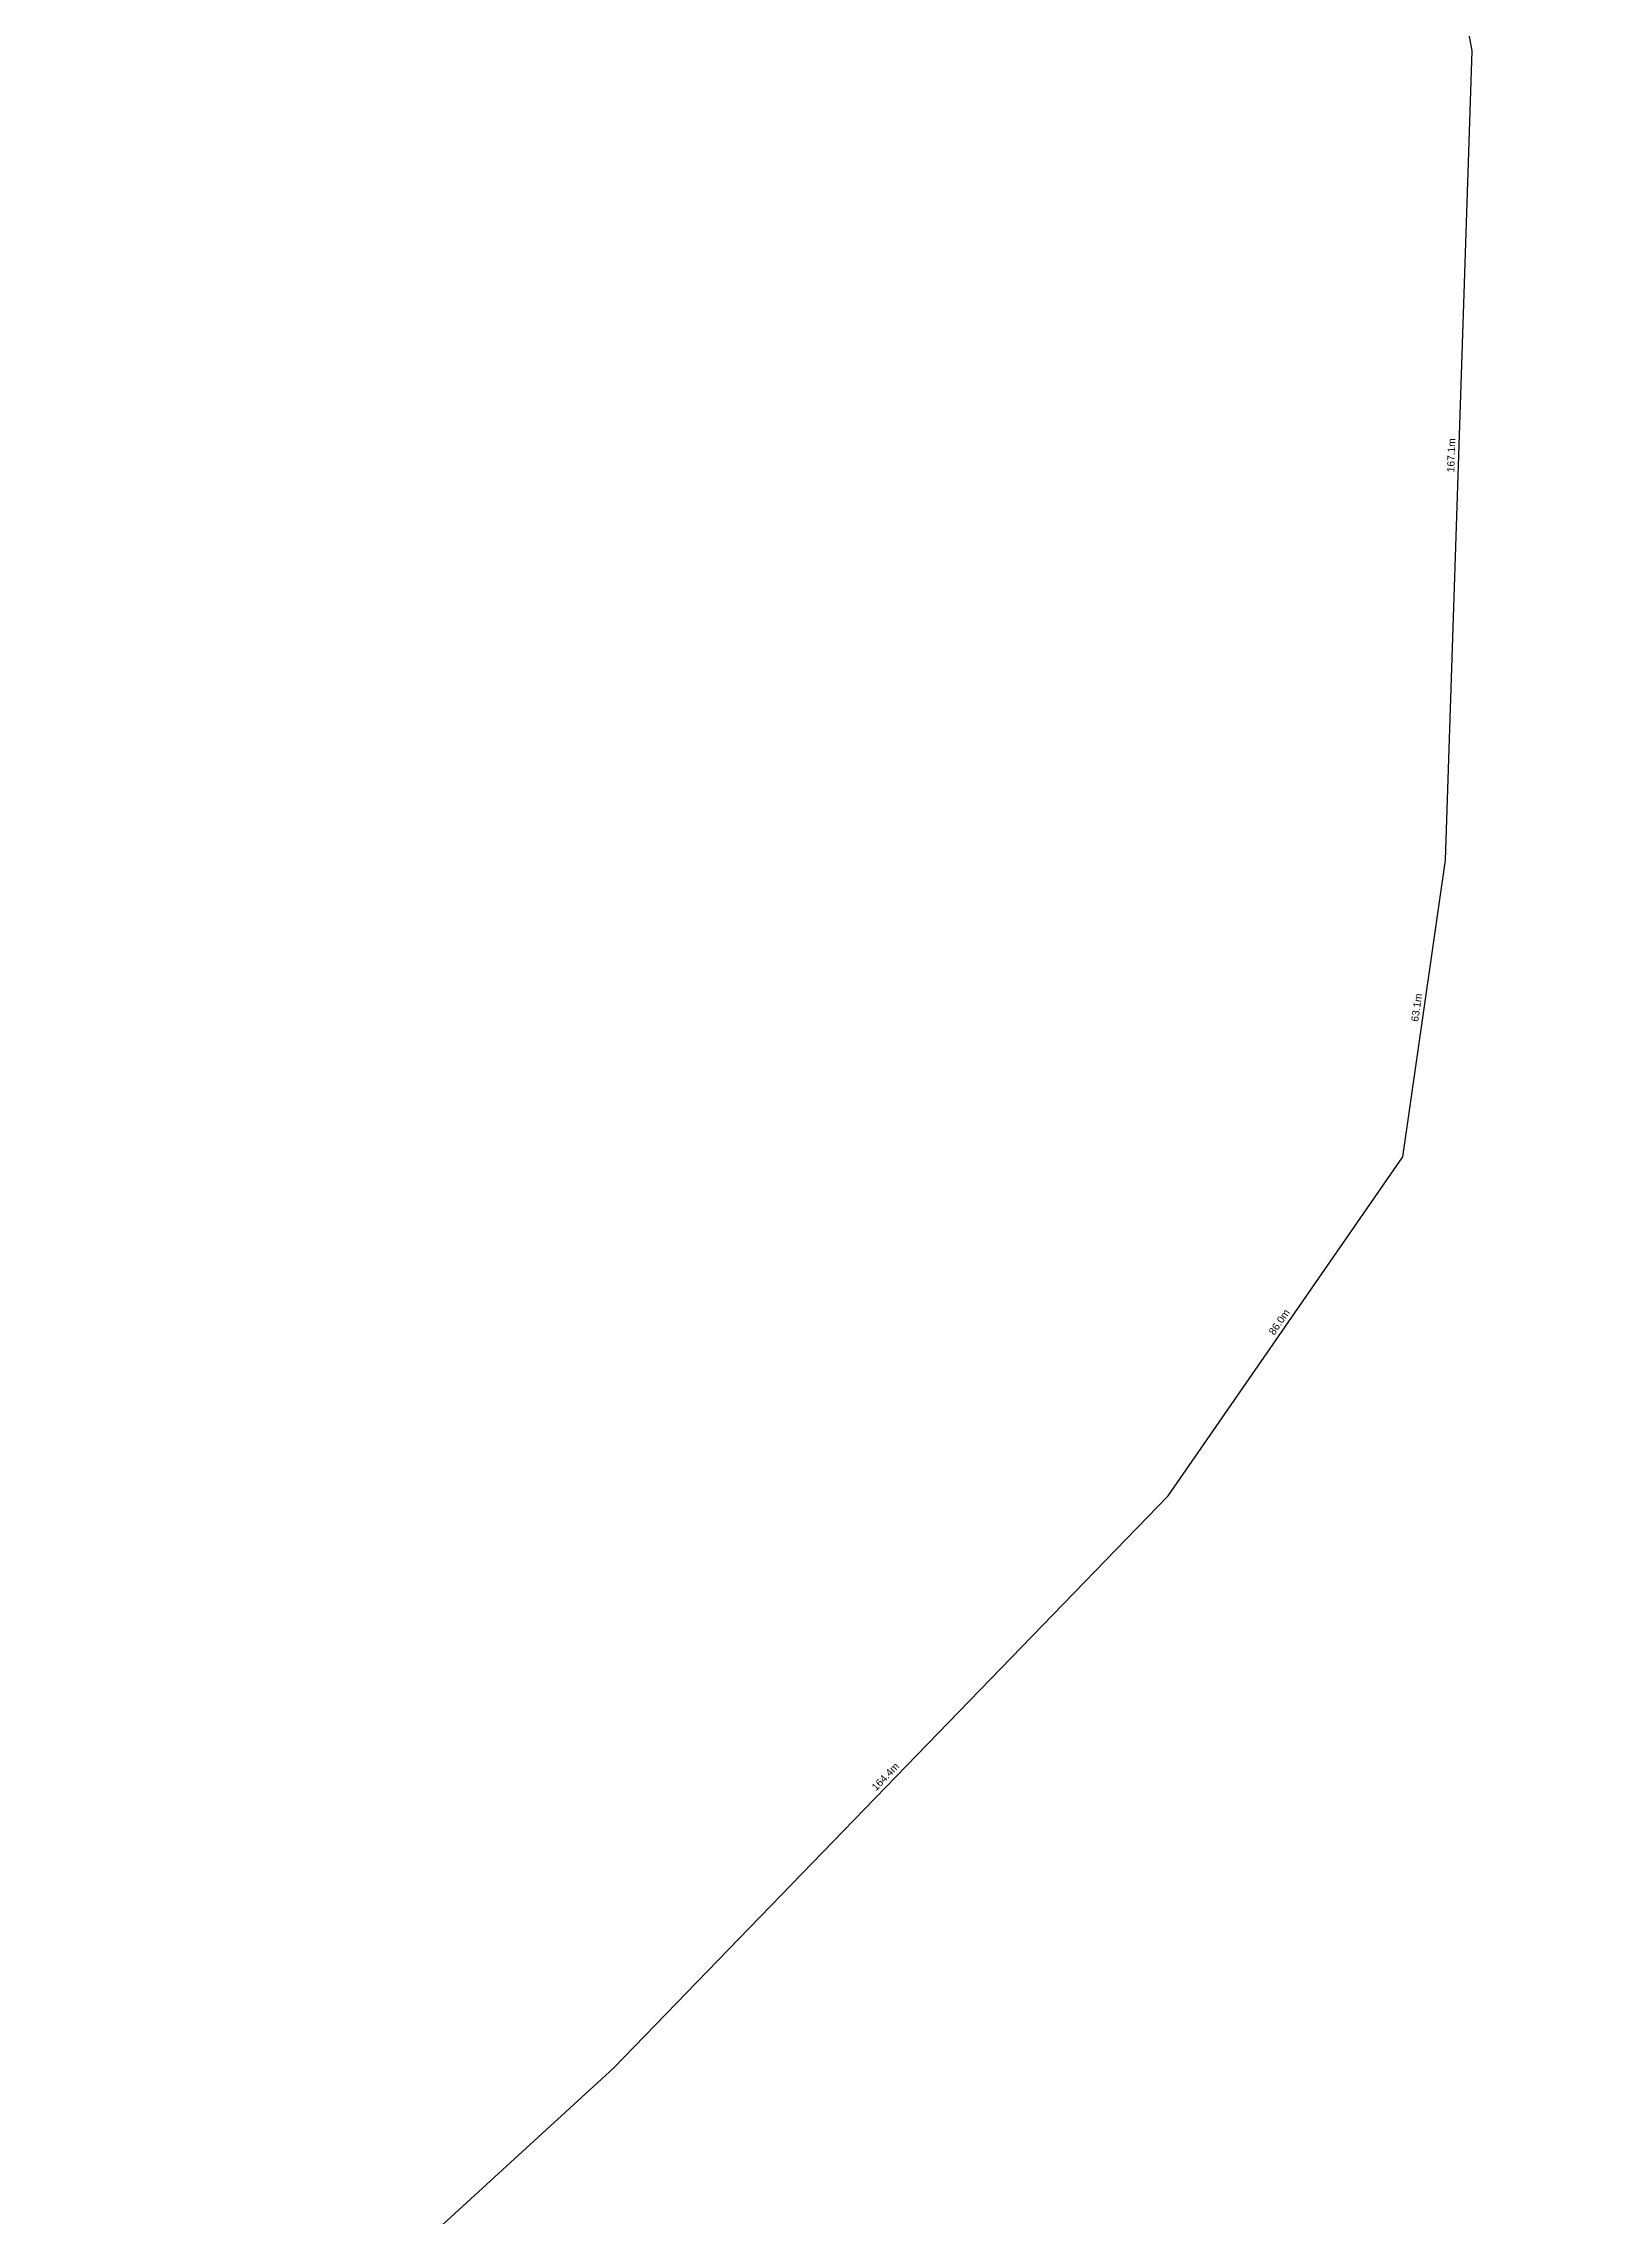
# Model space of a CAD drawing. Header units: metres. Extents: x 14035133 to 14038958, y 865282 to 868054.
# Drawn here: x 14036678.3 to 14036999.9, y 866505.6 to 866952.2 of the extents above; entities that cross this region are included whole.
import ezdxf
from ezdxf.enums import TextEntityAlignment as Align

# ---------------------------------------------------------------- set-up
doc = ezdxf.new("R2010")
doc.units = ezdxf.units.M
doc.header["$MEASUREMENT"] = 0
doc.layers.add('FEEDER_CABLES', color=6, linetype='CONTINUOUS')
doc.layers.add('SPAN', color=7, linetype='CONTINUOUS')
doc.styles.get("Standard").update_dxf_attribs({"font": 'arial.ttf'})

msp = doc.modelspace()

# ---------------------------------------------------------------- linework, layer by layer
at = {"layer": 'FEEDER_CABLES'}
msp.add_lwpolyline([(14037027.51, 866255.09), (14036892.71, 866176.39), (14036762.57, 866125.48), (14036708.71, 866290.07), (14036678.33, 866382.07), (14036681.86, 866425.81), (14036696.83, 866445.76), (14036795.46, 866536.12), (14036909.43, 866653.69), (14036957.65, 866723.36), (14036966.41, 866784.33), (14036971.89, 866950.69), (14036962.03, 867004.03)], dxfattribs=at)

# ---------------------------------------------------------------- texts
at = {"layer": 'SPAN', "color": 7}
for s, rotation, p in [('167.1m', 88.11, (14036967.55, 866867.56)), ('63.1m', 81.82, (14036960.45, 866754.07)), ('86.0m', 55.31, (14036932.22, 866689.44)), ('164.4m', 45.89, (14036851.3, 866596.02))]:
    msp.add_text(s, height=1.5, rotation=rotation, dxfattribs=at).set_placement(p, align=Align.MIDDLE_CENTER)

doc.saveas('drawing.dxf')
